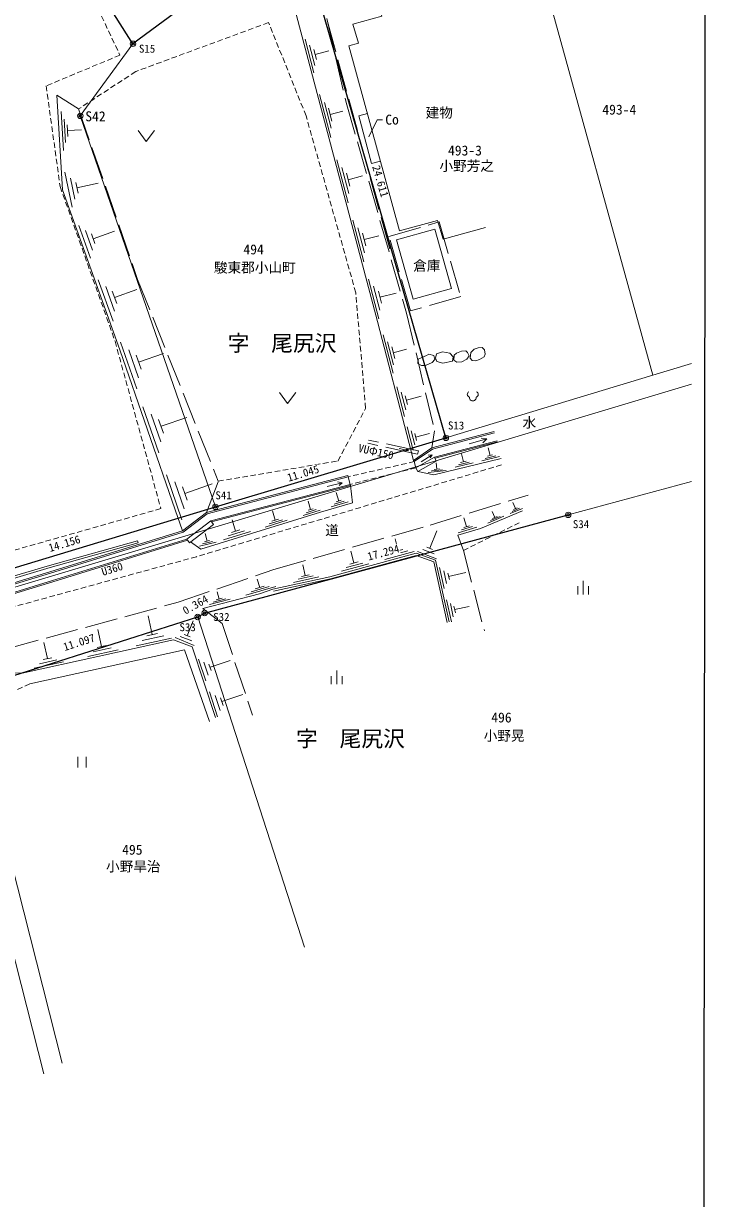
# Model space of a CAD drawing. Units: millimetres, scale not verified. Extents: x 5000 to 205306, y 5000 to 143512.
# Drawn here: x 173940 to 205306, y 34767 to 88685 of the extents above; entities that cross this region are included whole.
import ezdxf
from ezdxf.enums import TextEntityAlignment as Align

# ---------------------------------------------------------------- set-up
doc = ezdxf.new("R2010")
doc.units = ezdxf.units.MM
doc.header["$LTSCALE"] = 250
doc.header["$PDMODE"] = 32
doc.header["$PDSIZE"] = 125
doc.linetypes.add('DASHED', pattern=[7.5, 6, -1.5])
doc.linetypes.add('USER2', pattern=[1.5, 1, -0.5])
for name, color, linetype, lineweight in [('プロットマーク', 1, 'Continuous', 13), ('ベクトルデータ', 5, 'Continuous', 13), ('図枠', 7, 'Continuous', 13), ('地番名', 5, 'Continuous', 13), ('汎用Layer', 8, 'Continuous', 13), ('測量図', 1, 'Continuous', 25), ('現況', 8, 'Continuous', 13)]:
    doc.layers.add(name, color=color, linetype=linetype, lineweight=lineweight)
for name, color, linetype in [('所在', 5, 'Continuous'), ('所有者', 5, 'Continuous'), ('点名', 1, 'Continuous'), ('点間距離', 7, 'Continuous')]:
    doc.layers.add(name, color=color, linetype=linetype)
doc.styles.add('ＭＳ ゴシック', font='')
doc.styles.add('ＭＳ 明朝', font='')
doc.styles.get('ＭＳ ゴシック').set_extended_font_data('MS Gothic')
doc.styles.get('ＭＳ 明朝').set_extended_font_data('MS Mincho')

msp = doc.modelspace()

# ---------------------------------------------------------------- linework, layer by layer
at = {"layer": 'プロットマーク'}
for centre in [(178967.9, 87755.1), (193338.9, 69669.3), (182756.9, 66504.5), (198954.7, 66137.8)]:
    msp.add_circle(centre, 125, dxfattribs=at)
at = {"layer": 'プロットマーク', "color": 33}
msp.add_circle((176548.8, 84443.4), 125, dxfattribs=at)
at = {"layer": 'プロットマーク'}
for p in [(178967.9, 87755.1), (193338.9, 69669.3), (182756.9, 66504.5), (198954.7, 66137.8)]:
    msp.add_point(p, dxfattribs=at)
at = {"layer": 'プロットマーク', "color": 33}
msp.add_point((176548.8, 84443.4), dxfattribs=at)
at = {"layer": 'ベクトルデータ'}
for p, q in [((204611.9, 67664.4), (198954.7, 66137.8)), ((175721.2, 40977.8), (171366.1, 58089.1))]:
    msp.add_line(p, q, dxfattribs=at)
for points in [[(196453.1, 95819.1), (197590.5, 91595.5), (202840.2, 72550.6)], [(178967.9, 87755.1), (176548.8, 84443.4), (182756.9, 66504.5)], [(204611.9, 73086.1), (202840.2, 72550.6), (193338.9, 69669.3)], [(171366.1, 58089.1), (170447.6, 57848.1), (174880.3, 40483.7)]]:
    msp.add_lwpolyline(points, dxfattribs=at)
at = {"layer": '図枠', "lineweight": 25}
msp.add_lwpolyline([(5040.8, 5000), (205168.5, 5044), (205305.8, 143512), (5000, 143509.7)], close=True, dxfattribs=at)
at = {"layer": '汎用Layer'}
for p, q in [((179199.4, 83776.5), (179574.4, 83276.5)), ((179949.4, 83776.5), (179574.4, 83276.5)), ((185693.7, 71748), (186068.7, 71248)), ((186443.7, 71748), (186068.7, 71248)), ((199639, 62489.8), (199639, 63114.8)), ((199389, 62864.8), (199389, 62489.8)), ((199889, 62864.8), (199889, 62489.8)), ((188324.7, 58367.4), (188324.7, 58992.4)), ((188074.7, 58742.4), (188074.7, 58367.4)), ((188574.7, 58742.4), (188574.7, 58367.4)), ((176438, 54539), (176438, 55039)), ((176813, 54539), (176813, 55039))]:
    msp.add_line(p, q, dxfattribs=at)
msp.add_lwpolyline([(189802, 83491.4), (190183.3, 84265.1), (190427.6, 84268.8)], dxfattribs=at)
for centre, radius, start, end in [((194458, 71665.3), 137.1, 116.40406, 254.79462), ((194686.1, 71665.3), 137.1, 285.20538, 63.59594), ((194572.1, 71514.2), 151.2, 172.84733, 7.15267)]:
    msp.add_arc(centre, radius, start, end, dxfattribs=at)
at = {"layer": '測量図'}
msp.add_lwpolyline([(171366.1, 58089.1), (181940.6, 61453.2), (182257.7, 61632.1), (198954.7, 66137.8)], dxfattribs=at)
at = {"layer": '現況', "linetype": 'DASHED'}
for p, q in [((187885.7, 88831.5), (190793.7, 78207.4)), ((176472.5, 84764), (175465.7, 85398.2)), ((192072.1, 69071.1), (189782.4, 69571)), ((192040.1, 68924.6), (189750.4, 69424.5)), ((192040.1, 68924.6), (192072.1, 69071.1)), ((182348.4, 66246.4), (182885.8, 67685.1))]:
    msp.add_line(p, q, dxfattribs=at)
at = {"layer": '現況'}
for p, q in [((187279.6, 86419.4), (186871.8, 87966.1)), ((187324, 86761.9), (187079.3, 87690)), ((187388.8, 87027.2), (187266.5, 87491.2)), ((187327.7, 87259.2), (187968.7, 87428.2)), ((188060.8, 83458.8), (187540.5, 85429.8)), ((188069, 83882.7), (187756.8, 85065.3)), ((188103.2, 84207.9), (187947.1, 84799.2)), ((188025.2, 84503.6), (188600.9, 84655.6)), ((175774.7, 82858.4), (175663, 84645.5)), ((175876.5, 83223.6), (175809.5, 84295.9)), ((189346.7, 84453.4), (189735, 84556)), ((189927.7, 82255.5), (189346.7, 84453.4)), ((175983.8, 83499.4), (175950.4, 84035.5)), ((175967.1, 83767.5), (176597.2, 83806.8)), ((188853, 80459.5), (188332.2, 82431.3)), ((188878.9, 80888.2), (188566.4, 82071.3)), ((189927.7, 82255.5), (190335.6, 82363.3)), ((176177.8, 80263.4), (175835.3, 81861.2)), ((176303.2, 80624.6), (176097.7, 81583.2)), ((188930.9, 81218.3), (188774.6, 81809.9)), ((188852.8, 81514.1), (189512, 81688.3)), ((176445.7, 80905.8), (176342.9, 81385.1)), ((176394.3, 81145.4), (177373.3, 81355.3)), ((177017.9, 77917.9), (176480.5, 79420.9)), ((189571.1, 77740.9), (189065, 79657)), ((189603.2, 78159.4), (189299.6, 79309)), ((177105.4, 78288.2), (176782.9, 79190)), ((177219.7, 78583.3), (177058.4, 79034.2)), ((177139.1, 78808.8), (178123.6, 79160.8)), ((189660.7, 78482), (189508.8, 79056.8)), ((189584.8, 78769.4), (190262.9, 78948.5)), ((178050.5, 75030.2), (177376.4, 76915.3)), ((178118.4, 75479.7), (177713.9, 76610.8)), ((190260.4, 75131.2), (189778, 76957.3)), ((190309.9, 75535), (190020.5, 76630.7)), ((178220, 75834.9), (178017.7, 76400.5)), ((178118.8, 76117.7), (179137.4, 76481.9)), ((190383.6, 75847.5), (190238.9, 76395.3)), ((190311.2, 76121.4), (191049.7, 76316.5)), ((179140.9, 71917), (178397.9, 74058.7)), ((190913.4, 72640.1), (190454, 74393.3)), ((190938.8, 73021.5), (190663.1, 74073.4)), ((179221.5, 72424.8), (178775.6, 73709.8)), ((179339.2, 72825.6), (179116.2, 73468.1)), ((179227.7, 73146.8), (180373.8, 73544.5)), ((190987.2, 73315.2), (190849.3, 73841.1)), ((190918.2, 73578.2), (191526.5, 73737.6)), ((191435.3, 70648.6), (191078.1, 72011.5)), ((191498, 70956.3), (191283.7, 71774.1)), ((191578.5, 71195.9), (191471.4, 71604.8)), ((191525, 71400.3), (192205.8, 71578.8)), ((180154.8, 68980.2), (179423.1, 71099.8)), ((180242.5, 69484.9), (179803.4, 70756.7)), ((180366.7, 69883.6), (180147.2, 70519.5)), ((180256.9, 70201.6), (181434.9, 70608.3)), ((191835.6, 69105.5), (191558.3, 70179.1)), ((191905.4, 69352.6), (191739, 69996.7)), ((191989, 69545.9), (191905.8, 69868)), ((191947.4, 69707), (192586.2, 69872)), ((194401.8, 69396.2), (195211.7, 69629)), ((191185, 69185.8), (191616, 69092)), ((195690.1, 69530.7), (192820.9, 68791.8)), ((195702.6, 69482.3), (192839.9, 68745.1)), ((195363.2, 68858.3), (195275.7, 69217.5)), ((191850.2, 68635), (191887.1, 68581.5)), ((191887.1, 68581.5), (191954.6, 68296.9)), ((192053.9, 68123.2), (192896.8, 68604.8)), ((192203, 68577.1), (192700.6, 68898)), ((192896.8, 68604.8), (192820.9, 68791.8)), ((192920.5, 68236.9), (192890.6, 68524.8)), ((193760.9, 68319.2), (194590.9, 68521.2)), ((193908.8, 68433.7), (194406.8, 68554.9)), ((194015.3, 68538.1), (194264.3, 68598.7)), ((194139.8, 68568.4), (194049.2, 68940.7)), ((194992.1, 68618.9), (195802.7, 68816.2)), ((195137.1, 68728.7), (195623.5, 68847.1)), ((195241.6, 68828.7), (195484.8, 68887.9)), ((181216.7, 65917), (180500.9, 67977.9)), ((188837.4, 67948.5), (182348.4, 66246.4)), ((191954.6, 68296.9), (192053.9, 68123.2)), ((192518.8, 68080.3), (193345.9, 68166.2)), ((192678.3, 68154.3), (193174.5, 68205.8)), ((192796.4, 68224), (193044.6, 68249.8)), ((181322.3, 66415.6), (180892.8, 67652.2)), ((181463.7, 66811.1), (181249, 67429.4)), ((181356.3, 67120.3), (182610.1, 67555.8)), ((188853.9, 67885.6), (182377.5, 66186.8)), ((188945.2, 67537.4), (182538.8, 65857)), ((188957.9, 67489), (182571.8, 65813.9)), ((187891.3, 67440.9), (188578.4, 67605)), ((188413.4, 66773), (188298.2, 67164.2)), ((180897.5, 66369.5), (181241, 65398.8)), ((185498.1, 65899.8), (185367.5, 66323.9)), ((187564.3, 66355.8), (186779.9, 66114.3)), ((187384.4, 66382.4), (186913.7, 66237.5)), ((187126, 66384.9), (187006.9, 66771.6)), ((187243.6, 66421.1), (187008.3, 66348.7)), ((188846.7, 66733.3), (188070.7, 66504.8)), ((188668.8, 66764.6), (188203.2, 66627.5)), ((188529.8, 66807.3), (188297, 66738.8)), ((196294.4, 66196.7), (196858.6, 66433.7)), ((196384.2, 66298.9), (196722.7, 66441.1)), ((196530.5, 66424.7), (196413.7, 66702.6)), ((196445.9, 66389.2), (196615.1, 66460.3)), ((182348.4, 66246.4), (181241, 65398.8)), ((182377.5, 66186.8), (181271.2, 65340.1)), ((182538.8, 65857), (181438.8, 65015)), ((182538.8, 65857), (182660.4, 65698.1)), ((183682.4, 65387), (183521.8, 65908.7)), ((186054.9, 65891.1), (185042.5, 65579.4)), ((185827.1, 65911), (185219.7, 65724)), ((185649.9, 65946.5), (185346.2, 65853)), ((194284.8, 65598.4), (194167.8, 65994.8)), ((195261.2, 65762.5), (195996.3, 66071.4)), ((195386.5, 65876), (195827.6, 66061.3)), ((195585.3, 66020.3), (195469.2, 66296.7)), ((195475.1, 65974), (195695.6, 66066.7)), ((182660.4, 65698.1), (181560.3, 64856.2)), ((182369.3, 64931), (182282.7, 65283.4)), ((184362.9, 65370.2), (183129.2, 64990.4)), ((184084.3, 65397.6), (183344.1, 65169.7)), ((183867.5, 65443.9), (183497.3, 65330)), ((192596.4, 64602.5), (192914.5, 65409.6)), ((193900, 65314.8), (194762, 65569.3)), ((194049.3, 65443.9), (194566.5, 65596.6)), ((194155.5, 65560.3), (194414.1, 65636.6)), ((179202.3, 64856.6), (179175.4, 64952.9)), ((181438.8, 65015), (181560.3, 64856.2)), ((182789.1, 64885.5), (182018.5, 64696.2)), ((182617.7, 64917.7), (182155.4, 64804.1)), ((182484.9, 64959.4), (182253.7, 64902.6)), ((191150.6, 64490.9), (191001.1, 65041.4)), ((189111.8, 63931), (188966.3, 64466.8)), ((190535.7, 64090.1), (191883.7, 64456.1)), ((190775.8, 64272.2), (191584.6, 64491.8)), ((190948.4, 64436), (191352.8, 64545.8)), ((192038.2, 64460.7), (192907.6, 64118)), ((192273.8, 64548.8), (192795.5, 64343.1)), ((192466, 64653.9), (192726.8, 64551.1)), ((186877.7, 63354.1), (186771.8, 63837.1)), ((188536.3, 63547.2), (189802.4, 63891)), ((188760.7, 63721.9), (189520.4, 63928.2)), ((188921.9, 63879.4), (189301.7, 63982.6)), ((193039.4, 63727), (193253.5, 62761)), ((184789.9, 62801.6), (184677.8, 63181)), ((186337.1, 63036.3), (187501.7, 63291.5)), ((186549.2, 63182.4), (187247.9, 63335.5)), ((186703, 63315.8), (187052.4, 63392.3)), ((193240.8, 63569), (193369.3, 62989.4)), ((193431.6, 63459.2), (193495.8, 63169.4)), ((193463.7, 63314.3), (194259.8, 63490.8)), ((182923.4, 62274.4), (182836.7, 62608.4)), ((184146.6, 62451.2), (185520.4, 62857)), ((184399.6, 62606.1), (185223.8, 62849.6)), ((184583.9, 62740.7), (184996, 62862.4)), ((182482.1, 62019.1), (183433.3, 62266)), ((182655.2, 62134.4), (183225.9, 62282.6)), ((182780.8, 62237.4), (183066.1, 62311.4)), ((193370, 62235.4), (193592.2, 61232.7)), ((193543.3, 62063.4), (193676.7, 61461.8)), ((179850.4, 60643.7), (179661.3, 61503.7)), ((193705.6, 61941.6), (193772.2, 61640.8)), ((193738.9, 61791.2), (194404.5, 61938.7)), ((181456.9, 60589), (181739.1, 61280.8)), ((177523.1, 60100.3), (177350.7, 60884.8)), ((179106.8, 60123.7), (180743.5, 60483.5)), ((179396.7, 60365.7), (180378.8, 60581.6)), ((179604.9, 60589.8), (180095.9, 60697.7)), ((180912.6, 60502.6), (181785.3, 60146.6)), ((181141.1, 60563.6), (181664.7, 60350)), ((181325.9, 60642.4), (181587.8, 60535.6)), ((175038.8, 59540.5), (174874.6, 60287.5)), ((176899.4, 59638.4), (178283.1, 59942.6)), ((177142.1, 59854.1), (177972.3, 60036.7)), ((177315.6, 60054.7), (177730.7, 60146)), ((174434, 59096.3), (175774.2, 59391)), ((174669.4, 59303.7), (175473.5, 59480.5)), ((174837.8, 59496.3), (175239.9, 59584.7)), ((181972.4, 59520.8), (182306.2, 58516.8)), ((182223.6, 59381.3), (182423.9, 58778.9)), ((182508.1, 59141.4), (183435.1, 59449.6)), ((182458.1, 59292), (182558.2, 58990.8)), ((182474.2, 58011.7), (182854.7, 56867.1)), ((182743.7, 57847.1), (182972, 57160.4)), ((182994.3, 57739.7), (183108.4, 57396.4)), ((183051.4, 57568.1), (184020, 57890.1))]:
    msp.add_line(p, q, dxfattribs=at)
at = {"layer": '現況', "linetype": 'USER2'}
for p, q in [((191887.1, 68581.5), (188853.9, 67885.6)), ((191954.6, 68296.9), (188945.2, 67537.4)), ((194139, 64498.9), (196697.7, 65773.5)), ((174227.6, 58388.9), (171181.7, 56948.7))]:
    msp.add_line(p, q, dxfattribs=at)
msp.add_lwpolyline([(154611, 101063.3), (159830.5, 102077), (160756.3, 100862.5), (163351.2, 101816.1), (164256.2, 100639), (167203, 101615.5), (175260.3, 92201.2), (175927.9, 92422), (178367.6, 87234), (174980.4, 85821.8), (175623.5, 81198.1), (178145.3, 74104.1), (180248, 66424.2), (169801.2, 63463.5), (167676.5, 68273.5), (165053.4, 75176.7), (160336.2, 84620), (159194.6, 87299.7), (159706, 87722.3), (156864.7, 94456.3), (154753.5, 100006.8)], close=True, dxfattribs=at)
at = {"layer": '現況', "linetype": 'DASHED'}
for points in [[(180105.7, 91535.1), (185386.7, 93337.4), (186733, 92997), (187446.7, 90742.7), (188756.8, 85052.5), (191533.9, 75390.4), (192818.4, 69992.1), (192689.2, 69214.7)], [(176472.5, 84764), (179179.7, 76944.4), (182885.8, 67685.1)], [(181043.8, 62129.2), (185441.4, 63629.7), (192610.5, 65665.1), (197118.6, 67044.9)], [(193878.1, 65204.1), (194139, 64498.9), (195104.5, 60818.9)], [(170679.2, 58899.8), (173171, 59987.9), (181043.8, 62129.2)], [(182174.8, 61836), (183059.5, 61147.7), (184459.5, 56950.2)]]:
    msp.add_lwpolyline(points, dxfattribs=at)
at = {"layer": '現況'}
for points in [[(188885.9, 87655.7), (189319.9, 87783), (189069.1, 88652.4), (190399.1, 89018.2), (189563.7, 92080.7)], [(191850.2, 68635), (191655, 69415.6), (190189.7, 75007.1), (187623.1, 84724.1), (186204.4, 90105.2), (185257.3, 90731.6), (181570.5, 89199.7)], [(195150.2, 79323.6), (193210.1, 78786.8), (192951.1, 79642.2), (191208.6, 79176.1), (188885.9, 87655.7)], [(175465.7, 85398.2), (175737, 81054.6), (178362.6, 73711.8), (180897.5, 66369.5)], [(195559.7, 69957.1), (192689.2, 69214.7), (191850.2, 68635)], [(195576, 69894.2), (192716.7, 69154.7), (191887.1, 68581.5)], [(194959.7, 69658), (195211.7, 69629), (195035.9, 69449.4)], [(191490.9, 69077.3), (191616, 69092), (191512.9, 69151.1)], [(191954.6, 68296.9), (192820.9, 68791.8), (195690.1, 69530.7)], [(192053.9, 68123.2), (192786, 67978.9), (195873.8, 68730.6)], [(192530.1, 68870.9), (192700.6, 68898), (192611.7, 68756)], [(188957.9, 67489), (188945.2, 67537.4), (188853.9, 67885.6), (188837.4, 67948.5)], [(181611.6, 64895.4), (182090.5, 64565.9), (187581.7, 66256.6), (189045.9, 66687.7), (188957.9, 67489)], [(188365, 67649.4), (188578.4, 67605), (188436.4, 67477.3)], [(196861.1, 66326.3), (194928.3, 65514.1), (193878.1, 65204.1)], [(181241, 65398.8), (175154.6, 63526.2), (171277.9, 62343.4)], [(181271.2, 65340.1), (175173.7, 63464.1), (171297.6, 62281.4)], [(171181.6, 62646.5), (175130.3, 63820.7), (179175.4, 64952.9)], [(171211.9, 62551.2), (175158.1, 63724.6), (179202.3, 64856.6)], [(181438.8, 65015), (175279.1, 63119.9), (171406.5, 61938.3)], [(181471.2, 64972.7), (175293.8, 63072.1), (171421.6, 61890.6)], [(185393.1, 62727), (188007.8, 63300), (191975.1, 64377.3), (192864.6, 64053.4), (193492.2, 61221.9)], [(185414.5, 62629.3), (188031.6, 63202.9), (191970.7, 64272.5), (192778.9, 63978.2), (193394.6, 61200.2)], [(182174.8, 61836), (184784.4, 62513.5), (185393.1, 62727)], [(170679.2, 58899.8), (173878.8, 58871.8), (180826.5, 60399.4), (181681.6, 60078.7), (182760.7, 56832.7)], [(182482.9, 56653.4), (181329.8, 59941.8), (174227.6, 58388.9)]]:
    msp.add_lwpolyline(points, dxfattribs=at)
at = {"layer": '現況', "linetype": 'USER2'}
for points in [[(182885.8, 67685.1), (188379.4, 68609.1), (189651.8, 71022.3), (189198.5, 76333), (186915.3, 84450.8), (185197.1, 88727.2), (179092.3, 86480.1), (176472.5, 84764)], [(195890.7, 68428.8), (187648.5, 65947.2), (181884.2, 64216), (171603.6, 61405)]]:
    msp.add_lwpolyline(points, dxfattribs=at)
at = {"layer": '現況', "linetype": 'DASHED'}
msp.add_lwpolyline([(191715.7, 75494.6), (190724.6, 78910.5), (193027, 79578.6), (194018.1, 76162.7)], close=True, dxfattribs=at)
at = {"layer": '現況'}
for points in [[(191829.5, 76038.5), (191073, 78756.1), (192834.3, 79246.4), (193590.8, 76528.8)], [(192444.8, 73457.9), (192061.1, 73277.7), (192043.5, 73076), (192211.3, 72991.3), (192400.9, 72995.7), (192706.3, 73123.2), (192831, 73266.4), (192791.2, 73452.1), (192554, 73504.4)], [(193183.7, 73614), (192912.9, 73522), (192857.3, 73327.2), (192914.1, 73175.1), (193191.2, 73098.3), (193647.8, 73191.5), (193678.8, 73385), (193514.5, 73550)], [(193705.3, 73232.4), (193847.2, 73145.3), (194063.3, 73159.1), (194300.5, 73280.8), (194401.1, 73442.5), (194329.8, 73588.9), (194249.9, 73663.6), (194052.3, 73648.2), (193830.1, 73564.9), (193720.9, 73464.6)], [(194452.4, 73335.2), (194549.7, 73219.3), (194709.9, 73207.6), (194886.2, 73273.9), (195093.1, 73396), (195147.5, 73510.4), (195108.5, 73705.3), (194996.9, 73817.9), (194817.4, 73796.2), (194637.3, 73739.5), (194484, 73589.4)]]:
    msp.add_lwpolyline(points, close=True, dxfattribs=at)

# ---------------------------------------------------------------- texts
at = {"layer": '地番名', "style": 'ＭＳ 明朝'}
for s, p in [('493-4', (200522.1, 84367.9)), ('493-3', (193434.2, 82491.3)), ('494', (184039.2, 77952.5)), ('水', (196857, 70008.1)), ('道', (187797.1, 65063.4)), ('496', (195421, 56473.9)), ('495', (178472, 50405.6))]:
    msp.add_text(s, height=458.2, dxfattribs=at).set_placement(p, align=Align.BOTTOM_LEFT)
at = {"layer": '所在', "style": 'ＭＳ 明朝'}
msp.add_text('字\u3000尾尻沢', height=733.1, dxfattribs=at).set_placement((183315.6, 73429.3), align=Align.BOTTOM_LEFT)
msp.add_text('字\u3000尾尻沢', height=733.1, dxfattribs=at).set_placement((186454.8, 55870.4), align=Align.MIDDLE_LEFT)
at = {"layer": '所有者', "style": 'ＭＳ 明朝'}
for s, p in [('小野芳之', (193043.2, 81785.1)), ('駿東郡小山町', (182687.1, 77117.3)), ('小野晃', (195072.8, 55637.6)), ('小野旱治', (177730.4, 49637.9))]:
    msp.add_text(s, height=458.2, dxfattribs=at).set_placement(p, align=Align.BOTTOM_LEFT)
at = {"layer": '汎用Layer', "style": 'ＭＳ ゴシック'}
for s, p in [('建物', (192408, 84227.3)), ('倉庫', (191836.4, 77205.1))]:
    msp.add_text(s, height=458.2, dxfattribs=at).set_placement(p, align=Align.BOTTOM_LEFT)
msp.add_text('Co', height=458.2, rotation=0.868, dxfattribs=at).set_placement((190552.6, 84270.7), align=Align.MIDDLE_LEFT)
for s, rotation, p in [('VUΦ150', 347.421, (189259.3, 68929.6)), ('U360', 16.821, (177618.5, 63233.3))]:
    msp.add_text(s, height=366.6, rotation=rotation, dxfattribs=at).set_placement(p, align=Align.BOTTOM_LEFT)
at = {"layer": '点名', "style": 'ＭＳ ゴシック'}
for s, p in [('S15', (179242.5, 87236.1)), ('S13', (193432.5, 69945.7)), ('S41', (182753.5, 66742.1)), ('S34', (199167.9, 65418.3)), ('S32', (182653.1, 61160.5)), ('S33', (181103, 60688.5))]:
    msp.add_text(s, height=366.6, dxfattribs=at).set_placement(p, align=Align.BOTTOM_LEFT)
at = {"layer": '点名', "color": 33, "style": 'ＭＳ 明朝'}
msp.add_text('S42', height=458.2, dxfattribs=at).set_placement((176778.2, 84060.2), align=Align.BOTTOM_LEFT)

# ---------------------------------------------------------------- next in the draw order: wipeouts: each hides what was drawn before it
for points in [[(189843.8, 82086.6), (190260.4, 80645.6), (190740.7, 80784.4), (190324.2, 82225.4)], [(186145.4, 67548.9), (187582.5, 67978.7), (187439.3, 68457.8), (186002.2, 68028)], [(175184.3, 64324.9), (176620.2, 64758.7), (176475.7, 65237.3), (175039.7, 64803.5)], [(189817, 63930.9), (191265.2, 64321.7), (191134.9, 64804.5), (189686.7, 64413.7)], [(181432, 61453.4), (182520.7, 62067.5), (182275.1, 62503), (181186.3, 61888.9)], [(175862.9, 59782), (177292.3, 60236.8), (177140.7, 60713.2), (175711.3, 60258.5)]]:
    msp.add_wipeout(points)

# ---------------------------------------------------------------- next in the draw order: linework, layer by layer
at = {"layer": 'プロットマーク'}
for centre in [(181940.6, 61453.2), (182257.7, 61632.1)]:
    msp.add_circle(centre, 125, dxfattribs=at)
for p in [(181940.6, 61453.2), (182257.7, 61632.1)]:
    msp.add_point(p, dxfattribs=at)
at = {"layer": 'ベクトルデータ'}
for p, q in [((204611.9, 72128.2), (169357.5, 61566)), ((181940.6, 61453.2), (186837.7, 46299.3))]:
    msp.add_line(p, q, dxfattribs=at)
at = {"layer": '測量図'}
msp.add_lwpolyline([(79110.1, 99001.5), (79514.8, 88094.8), (79521.8, 78980.4), (79562.2, 58909.6), (79437.6, 46710.3), (78637.1, 38901.2), (78833, 27802.9), (117646.8, 42430.3), (152203.4, 55582.9), (165705.4, 60325.3), (169357.5, 61566), (169205.2, 62410.8), (182756.9, 66504.5), (193338.9, 69669.3), (186504.8, 93312), (178967.9, 87755.1), (173228.8, 96801.6)], dxfattribs=at)

# ---------------------------------------------------------------- next in the draw order: texts
at = {"layer": '点間距離', "color": 1, "style": 'ＭＳ ゴシック'}
for s, rotation, p in [('24.611', 286.123, (190052.1, 81366.1)), ('11.045', 16.651, (186864, 67763.8)), ('14.156', 16.808, (175902.3, 64541.8)), ('17.294', 15.102, (190541.1, 64126.3)), ('0.364', 29.425, (181976.3, 61760.4)), ('11.097', 17.648, (176577.6, 60009.4))]:
    msp.add_text(s, height=366.6, rotation=rotation, dxfattribs=at).set_placement(p, align=Align.BOTTOM_CENTER)

doc.saveas('drawing.dxf')
